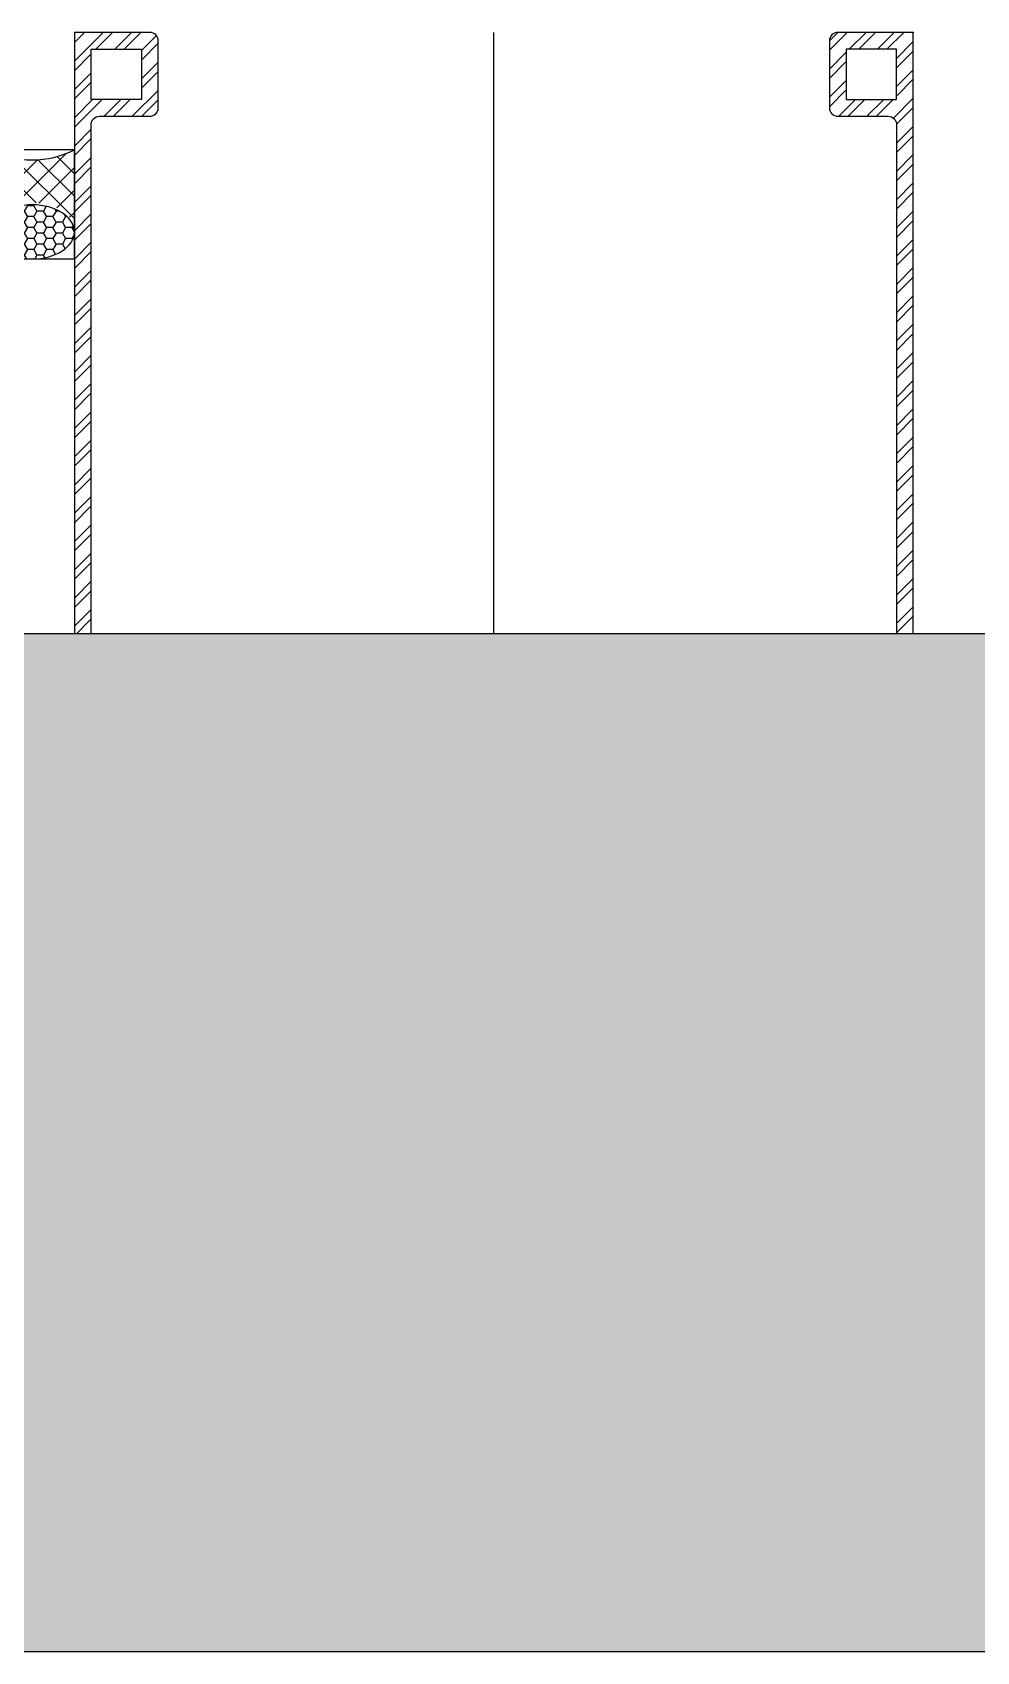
# Model space of a CAD drawing. Header units: millimetres. Extents: x 2519235 to 7246330, y 25937 to 201821.
# Drawn here: x 2747439.2 to 2747551.7, y 118708.9 to 118901.9 of the extents above; entities that cross this region are included whole.
import ezdxf
from ezdxf.enums import TextEntityAlignment as Align

# ---------------------------------------------------------------- set-up
doc = ezdxf.new("R2010")
doc.units = ezdxf.units.MM
doc.linetypes.add('TA_GL_005.00000', pattern=[13.75, 5, -1.25, 1.25, -1.25, 5])
for name, color, linetype in [('000 - 0_SYM_DWG_GRID-BUBBLE_MAIN_COLOR_1', 1, 'Continuous'), ('000 - 0_SYM_DWG_GRIDLINE_MAIN_COLOR_251', 251, 'Continuous'), ('010 - ASPG_FLASHING_HATCH_', 251, 'Continuous'), ('010 - ASPG_FLASHING_MAIN_COLOR_2', 2, 'Continuous'), ('010 - ASPG_FLASHING_MAIN_COLOR_4', 4, 'Continuous'), ('010 - ASPG_FLASHING_WIPEOUT_', 250, 'Continuous'), ('010 - ASPG_FRAMING_CUT_COLOR_4', 4, 'Continuous'), ('010 - ASPG_FRAMING_DEF_SUB', 250, 'Continuous'), ('010 - ASPG_FRAMING_HATCH_', 251, 'Continuous'), ('010 - ASPG_FRAMING_SUB_COLOR_2', 2, 'Continuous'), ('Xref-PLAN-106.940$0$_Beam', 1, 'Continuous'), ('Xref-PLAN-106.940$0$_PP-Dim', 1, 'Continuous')]:
    doc.layers.add(name, color=color, linetype=linetype)
doc.styles.add('Arial', font='arial.ttf', dxfattribs={"height": 299.9999999999997})
doc.styles.add('TA', font='', dxfattribs={"height": 4.5})
doc.styles.get('TA').set_extended_font_data('Cordia New')

# ---------------------------------------------------------------- blocks, each defined once
blk = doc.blocks.new('Xref-PLAN-106.940')
at = {"layer": 'Xref-PLAN-106.940$0$_Beam'}
for p, q in [((146169.1805612039, 23258.39665348398), (148619.3374636862, 23258.39665348398)), ((146169.1805612039, 22958.39665348398), (148619.3374636862, 22958.39665348398))]:
    blk.add_line(p, q, dxfattribs=at)
at = {"layer": 'Xref-PLAN-106.940$0$_PP-Dim'}
for p, q in [((148619.3374636862, 23258.39665348398), (153169.1805612047, 23258.39665348398)), ((148619.3374636862, 22958.39665348398), (153169.1805612047, 22958.39665348398))]:
    blk.add_line(p, q, dxfattribs=at)
blk = doc.blocks.new('*U1098')
at = {"layer": '000 - 0_SYM_DWG_GRIDLINE_MAIN_COLOR_251', "linetype": 'ByBlock', "ltscale": 5}
blk.add_line((1.99999999999271, 0), (-865.9999999999948, 1.209458072101898e-13), dxfattribs=at)
at = {"style": 'TA', "flags": 1}
blk.add_attdef('LOCATION', (5.999999999999999, -6.000000000000001), '', height=4.5, rotation=270, dxfattribs=at)
at = {"layer": '000 - 0_SYM_DWG_GRID-BUBBLE_MAIN_COLOR_1', "style": 'Arial'}
blk.add_attdef('GRID-HEAD', text='', height=4, rotation=179.9999999999665, dxfattribs=at).set_placement((21.99999998541249, 0), align=Align.MIDDLE_CENTER)
blk = doc.blocks.new('W-1-PP17-ENT1_REV02_20260415-161303_PP17_ENT1_MAIN_DIMS_PL')
at = {"layer": '000 - 0_SYM_DWG_GRIDLINE_MAIN_COLOR_251', "linetype": 'TA_GL_005.00000', "xscale": 50, "yscale": 50, "zscale": 50, "rotation": 180}
blk.add_blockref('*U1098', (-18300, -2.91038304567337e-11), dxfattribs=at)
blk = doc.blocks.new('A$C6d15e31b')
for name, p in [('W-1-PP17-ENT1_REV02_20260415-161303_PP17_ENT1_MAIN_DIMS_PL', (0, 0)), ('Xref-PLAN-106.940', (-135619.3374636862, -23258.39544955263))]:
    blk.add_blockref(name, p)
blk = doc.blocks.new('000_ASPG_TYP_FILES_FRAMING_EXTR_BREAKLINE_TYPE_2')
at = {"layer": '010 - ASPG_FRAMING_HATCH_', "transparency": 33554585}
h = blk.add_hatch(dxfattribs=at)
h.set_pattern_fill('ANSI32', color=256, scale=0.25)
h.set_pattern_definition([(45, (0, 0), (-1.683798022700467, 1.683798022700467), []), (45, (1.1225325, 0), (-1.683798022700467, 1.683798022700467), [])])
h.paths.add_polyline_path([(131.0000000002328, 91.00000000058208, 0.4142135623730951), (132.0000000003492, 90.00000000046566), (140.0000000002328, 90.00000000046566, 0.4142135623730951), (141.0000000002328, 91.00000000046566), (141.0000000002328, 100.0000000004657), (2.000000000465661, 100.0000000004657), (2.000000000465661, 125.0000000004657), (4.656612873077393e-10, 125.0000000004657), (4.656612873077393e-10, 99.00000000046566, 0.4142135623730951), (1.000000000465661, 98.00000000046566), (63.00000000023283, 98.00000000046566, -0.414213562373093), (64.00000000023283, 97.00000000046566), (64.00000000023277, 3, -0.4142135623730951), (63.00000000023277, 2), (4.655476004700176e-10, 2), (-5.684341886080801e-14, 0), (141.0000000002328, -6.05359673500061e-09), (141.0000000002328, 8.99999999650754, 0.4142135623730951), (140.0000000002328, 9.99999999650754), (132.0000000003492, 9.99999999650754, 0.4142135623730951), (131.0000000002328, 8.999999996391125), (131.0000000002328, 3, -0.4142135623730951), (130.0000000002328, 2), (67.00000000034919, 2, -0.4142135623730951), (66.00000000023277, 3.000000000116415), (66.00000000023283, 97.00000000034925, -0.4142135623730951), (67.00000000034925, 98.00000000046566), (130.0000000002328, 98.00000000046566, -0.414213562373095), (131.0000000002328, 97.00000000046566)])
h.paths.add_polyline_path([(133.0000000002328, 92.00000000372529), (133.0000000002328, 98.00000000046566), (139.0000000004657, 98.00000000046566), (139.0000000004657, 92.00000000372529)], flags=16)
h.paths.add_polyline_path([(133.0000000002328, 7.999999996740371), (139.0000000004656, 7.999999996740371), (139.0000000004656, 2), (133.0000000002328, 2)], flags=16)
at = {"layer": '010 - ASPG_FRAMING_HATCH_'}
h = blk.add_hatch(dxfattribs=at)
h.set_pattern_fill('ANSI37', color=256, scale=0.5954980955866349, angle=-90.00000000000001)
h.set_pattern_definition([(314.9999999999999, (1257419.492862034, -519971.6224064051), (1.336931354494228, 1.336931354494224), []), (44.99999999999984, (1257419.492862034, -519971.6224064051), (-1.336931354494223, 1.336931354494228), [])])
edge = h.paths.add_edge_path()
edge.add_ellipse((57.77220869682924, 105.0000000013979), major_axis=(-3.509070088518285e-14, -4.999999999272404), ratio=0.6444816938462435, start_angle=0, end_angle=180)
edge.add_line((57.7722086968293, 110.0000000004666), (62.00000000013239, 110.0000000004666))
edge.add_arc((62.00000000012511, 110.3000000005204), 0.3000000000538421, -89.99999999861039, -1.389609784768862e-09)
edge.add_line((62.30000000017895, 110.3000000005131), (62.30000000017895, 111.0000000004666))
edge.add_line((62.30000000017895, 111.0000000004666), (61.80000000017895, 111.5000000006994))
edge.add_line((61.80000000017895, 111.5000000006994), (62.30000000017895, 112.0000000004666))
edge.add_line((62.3000000001789, 112.0000000004666), (61.8000000001789, 112.5000000006994))
edge.add_line((61.8000000001789, 112.5000000006994), (62.3000000001789, 113.0000000004666))
edge.add_line((62.3000000001789, 113.0000000004666), (61.8000000001789, 113.5000000004666))
edge.add_line((61.8000000001789, 113.5000000004666), (62.3000000001789, 114.0000000004666))
edge.add_line((62.3000000001789, 114.0000000004666), (62.3000000001789, 115.0000000004666))
edge.add_line((62.3000000001789, 115.0000000004666), (63.30000000006248, 115.0000000004666))
edge.add_line((63.30000000006248, 115.0000000004666), (63.80000000006248, 115.5000000004666))
edge.add_line((63.80000000006248, 115.5000000004666), (64.30000000006248, 115.0000000004666))
edge.add_line((64.30000000006248, 115.0000000004666), (64.80000000006248, 115.5000000004666))
edge.add_line((64.80000000006248, 115.5000000004666), (65.30000000006248, 115.0000000004666))
edge.add_line((65.30000000006248, 115.0000000004666), (65.80000000006248, 115.5000000004666))
edge.add_line((65.80000000006248, 115.5000000004666), (66.3000000001789, 115.0000000004666))
edge.add_line((66.3000000001789, 115.0000000004666), (67.00000000013233, 115.0000000004666))
edge.add_arc((67.00000000009595, 115.3000000004331), 0.2999999999665306, -89.99999999305201, 1.528565674358258e-08)
edge.add_line((67.30000000006248, 115.3000000005131), (67.30017822621585, 110.0000000004666))
edge.add_arc((77.20009572428614, 105.0000000011651), 11.09091368921486, 153.2037265686182, 206.7962734313818)
edge.add_line((67.30017822621585, 100.0000000018636), (57.77220869682924, 100.0000000018636))
h = blk.add_hatch(dxfattribs=at)
h.set_pattern_fill('ANSI37', color=256, scale=0.5954980955866349, angle=-90.00000000000001)
h.set_pattern_definition([(314.9999999999999, (1257419.192862035, -519973.9224064052), (1.336931354494228, 1.336931354494224), []), (44.99999999999984, (1257419.192862035, -519973.9224064052), (-1.336931354494223, 1.336931354494228), [])])
edge = h.paths.add_edge_path()
edge.add_ellipse((11.52796953045714, 105.0000000013979), major_axis=(-3.510345640540481e-14, -4.999999999272404), ratio=0.6444816938462435, start_angle=180, end_angle=360, ccw=False)
edge.add_line((11.52796953045714, 110.0000000004666), (2.000000001098726, 110.0000000004666))
edge.add_arc((-7.899917496811156, 105.0000000013979), 11.09091368915029, -26.79627343179601, 26.796273430967574, ccw=False)
edge.add_line((2.000000001070532, 100.0000000018636), (11.52796953042895, 100.0000000018636))
h = blk.add_hatch(dxfattribs=at)
h.set_pattern_fill('HONEY', color=256, scale=0.238199238234654, angle=-90.00000000000001)
h.set_pattern_definition([(270, (1257419.442484037, -519993.9224064052), (0.6549599250656583, -1.134423872092541), [0.7562825813950264, -1.512565162790053]), (29.99999999999978, (1257419.442484037, -519993.9224064052), (0.6549599293588203, 1.134423869613882), [0.7562825813950257, -1.512565162790051]), (329.9999999999998, (1257419.442484037, -519993.9224064052), (1.309919854424478, -2.478657937293614e-09), [-1.512565162790051, 0.7562825813950254])])
edge = h.paths.add_edge_path()
edge.add_ellipse((11.77759153230824, 105.0000000014043), major_axis=(-3.509070088518285e-14, -4.999999999272404), ratio=0.6444816938462435, start_angle=0, end_angle=360, ccw=False)
h = blk.add_hatch(dxfattribs=at)
h.set_pattern_fill('HONEY', color=256, scale=0.238199238234654, angle=-90.00000000000001)
h.set_pattern_definition([(270, (1257419.243240032, -519991.6224064051), (0.6549599250656583, -1.134423872092541), [0.7562825813950264, -1.512565162790053]), (29.99999999999978, (1257419.243240032, -519991.6224064051), (0.6549599293588203, 1.134423869613882), [0.7562825813950257, -1.512565162790051]), (329.9999999999998, (1257419.243240032, -519991.6224064051), (1.309919854424478, -2.478657937293614e-09), [-1.512565162790051, 0.7562825813950254])])
edge = h.paths.add_edge_path()
edge.add_ellipse((57.5225866949782, 105.0000000013979), major_axis=(-3.509070088518285e-14, -4.999999999272404), ratio=0.6444816938462435, start_angle=0, end_angle=360)
blk.add_point((141.0000000002328, 100.0000000004657))
at = {"layer": '010 - ASPG_FRAMING_CUT_COLOR_4'}
blk.add_lwpolyline([(-5.684341886080801e-14, 0), (4.656044438888784e-10, 2), (63.00000000023277, 2, 0.4142135623730951), (64.00000000023277, 3), (64.00000000023283, 97.00000000046566, 0.4142135623730951), (63.00000000023283, 98.00000000046566), (1.000000000465661, 98.00000000046566, -0.4142135623730951), (4.656612873077393e-10, 99.00000000046566), (4.656612873077393e-10, 125.0000000004657), (2.000000000465661, 125.0000000004657), (2.000000000465661, 100.0000000004657), (141.0000000002328, 100.0000000004657), (141.0000000002328, 91.00000000046566, -0.4142135623730951), (140.0000000002328, 90.00000000046566), (132.0000000004657, 90.00000000046566, -0.414213562373095), (131.0000000002328, 91.00000000046566), (131.0000000002328, 97.00000000046566, 0.4142135623730951), (130.0000000002328, 98.00000000046566), (67.00000000046566, 98.00000000046566, 0.4142135623730951), (66.00000000023283, 97.00000000046566), (66.00000000023277, 3, 0.4142135623730951), (67.0000000004656, 2), (130.0000000002328, 2, 0.4142135623730951), (131.0000000002328, 3), (131.0000000002328, 8.99999999650754, -0.414213562373095), (132.0000000004656, 9.99999999650754), (140.0000000002328, 9.99999999650754, -0.4142135623730951), (141.0000000002328, 8.99999999650754), (141.0000000002328, 0)], format="xyb", close=True, dxfattribs=at)
for points in [[(139.0000000004657, 98.00000000046566), (139.0000000004657, 92.00000000372529), (133.0000000002328, 92.00000000372529), (133.0000000002328, 98.00000000046566)], [(139.0000000004656, 2), (139.0000000004656, 7.999999996740371), (133.0000000002328, 7.999999996740371), (133.0000000002328, 2)]]:
    blk.add_lwpolyline(points, close=True, dxfattribs=at)
at = {"layer": '010 - ASPG_FRAMING_DEF_SUB', "transparency": 33554457}
blk.add_line((4.656044438888784e-10, 50.00000000023283), (141.0000000002329, 50.00000000023283), dxfattribs=at)
for points in [[(54.30017822621591, 100.0000000018636), (67.30017822621585, 100.0000000018636), (67.30017822621585, 115.5000000004666), (54.30017822621585, 115.5000000004666)], [(2.000000001070532, 100.0000000018636), (15.00000000107053, 100.0000000018699), (15.00000000107053, 110.0000000006767), (2.000000001070532, 110.0000000006703)]]:
    blk.add_lwpolyline(points, close=True, dxfattribs=at)
at = {"layer": '010 - ASPG_FRAMING_SUB_COLOR_2'}
for points in [[(57.5225866949782, 100.0000000018636), (67.30017822621585, 100.0000000018636, -0.2381992382621886), (67.30017822621585, 110.0000000004666), (67.30000000006248, 115.3000000005131, -0.4142135624157165), (67.00000000013233, 115.0000000004666), (66.3000000001789, 115.0000000004666), (65.80000000006248, 115.5000000004666), (65.30000000006248, 115.0000000004666), (64.80000000006248, 115.5000000004666), (64.30000000006248, 115.0000000004666), (63.80000000006248, 115.5000000004666), (63.30000000006248, 115.0000000004666), (62.3000000001789, 115.0000000004666), (62.3000000001789, 114.0000000004666), (61.8000000001789, 113.5000000004666), (62.3000000001789, 113.0000000004666), (61.8000000001789, 112.5000000006994), (62.3000000001789, 112.0000000004666), (61.80000000017895, 111.5000000006994), (62.30000000017895, 111.0000000004666), (62.30000000017895, 110.3000000005131, -0.414213562358888), (62.00000000013239, 110.0000000004666), (57.5225866949782, 110.0000000004666)], [(11.77759153219182, 100.0000000018699), (2.000000001070532, 100.0000000018636, 0.2381992382621886), (2.000000001070532, 110.0000000004666), (11.77759153219182, 110.0000000004729)]]:
    blk.add_lwpolyline(points, format="xyb", dxfattribs=at)
at = {"layer": '010 - ASPG_FRAMING_SUB_COLOR_2', "extrusion": (0, 0, -1)}
blk.add_ellipse((11.77759153230824, 105.0000000014043), major_axis=(-3.509070088518285e-14, -4.999999999272404), ratio=0.6444816938462435, dxfattribs=at)
at = {"layer": '010 - ASPG_FRAMING_SUB_COLOR_2'}
blk.add_ellipse((57.5225866949782, 105.0000000013979), major_axis=(-3.509070088518285e-14, -4.999999999272404), ratio=0.6444816938462435, dxfattribs=at)
blk = doc.blocks.new('*U1103')
at = {"rotation": 89.99999999999999}
blk.add_blockref('000_ASPG_TYP_FILES_FRAMING_EXTR_BREAKLINE_TYPE_2', (1500, 1.721655706887759e-09), dxfattribs=at)
blk = doc.blocks.new('W-1-PP17-ENT1_REV02_20260416-153151_PP17_ENT1_ASPG_MAIN_UPPL')
at = {"xscale": -1}
blk.add_blockref('*U1103', (14400, 48.00000000046566), dxfattribs=at)
blk = doc.blocks.new('A$C5a699cc3')
at = {"layer": '010 - ASPG_FRAMING_HATCH_'}
h = blk.add_hatch(dxfattribs=at)
h.set_pattern_fill('HONEY', color=256, scale=0.238199238234654, angle=90.00000000000001)
h.set_pattern_definition([(90, (-1257417.442484036, 520093.9224064065), (-0.6549599250656588, 1.134423872092541), [0.7562825813950264, -1.512565162790053]), (209.9999999999998, (-1257417.442484036, 520093.9224064065), (-0.6549599293588197, -1.134423869613882), [0.7562825813950257, -1.512565162790051]), (149.9999999999998, (-1257417.442484036, 520093.9224064065), (-1.309919854424478, 2.478657355572341e-09), [-1.51256516279005, 0.7562825813950252])])
edge = h.paths.add_edge_path()
edge.add_ellipse((-9.777591531164944, -4.999999999534339), major_axis=(3.287025483628455e-14, 4.999999999272404), ratio=0.6444816938462435, start_angle=0, end_angle=360, ccw=False)
h = blk.add_hatch(dxfattribs=at)
h.set_pattern_fill('ANSI37', color=256, scale=0.5954980955866349, angle=90.00000000000001)
h.set_pattern_definition([(134.9999999999999, (-1257417.192862035, 520073.9224064065), (-1.336931354494227, -1.336931354494224), []), (224.9999999999999, (-1257417.192862035, 520073.9224064065), (1.336931354494224, -1.336931354494227), [])])
edge = h.paths.add_edge_path()
edge.add_ellipse((-9.52796952938661, -4.999999999534339), major_axis=(3.288301035650653e-14, 4.999999999272404), ratio=0.6444816938462435, start_angle=180, end_angle=360, ccw=False)
edge.add_line((-9.52796952938661, -9.999999998603016), (0, -9.999999998603016))
edge.add_arc((9.899917497765273, -4.999999999534339), 11.09091368915029, 153.2037265682041, 206.7962734309676, ccw=False)
edge.add_line((0, 0), (-9.52796952938661, 0))
at = {"layer": '010 - ASPG_FRAMING_DEF_SUB', "transparency": 33554457}
blk.add_lwpolyline([(0, 0), (-13, 0), (-13, -9.999999998806743), (0, -9.999999998806743)], close=True, dxfattribs=at)
at = {"layer": '010 - ASPG_FRAMING_SUB_COLOR_2'}
blk.add_lwpolyline([(-9.777591531164944, 0), (0, 0, 0.2381992382621886), (0, -9.999999998603016), (-9.777591531164944, -9.999999998603016)], format="xyb", dxfattribs=at)
at = {"layer": '010 - ASPG_FRAMING_SUB_COLOR_2', "extrusion": (0, 0, -1)}
blk.add_ellipse((-9.777591531164944, -4.999999999534339), major_axis=(3.287025483628455e-14, 4.999999999272404), ratio=0.6444816938462435, dxfattribs=at)
blk = doc.blocks.new('*U2959')
at = {"layer": '010 - ASPG_FLASHING_HATCH_'}
h = blk.add_hatch(dxfattribs=at)
h.set_pattern_fill('DOTS', color=256, scale=0.5)
h.set_pattern_definition([(0, (0, 0), (19.84375, 39.6875), [0, -39.6875])])
h.paths.add_polyline_path([(0, -52), (3000, -52), (3000, -351), (-2.44929359829475e-18, -351)])
at = {"layer": '010 - ASPG_FLASHING_MAIN_COLOR_2'}
blk.add_lwpolyline([(0, -52), (3000, -52), (3000, -351), (-2.44929359829475e-18, -351)], close=True, dxfattribs=at)
blk.add_wipeout([(0, 69.29999999994743), (2999.999999999821, 69.29999999994743), (2999.999999999821, -51.99999999999818), (0, -51.99999999999818)]).dxf.layer = '010 - ASPG_FLASHING_WIPEOUT_'
at = {"layer": '010 - ASPG_FLASHING_HATCH_'}
h = blk.add_hatch(dxfattribs=at)
h.set_pattern_fill('DOTS', color=256, scale=0.1)
h.set_pattern_definition([(0, (0, 0), (3.96875, 7.9375), [0, -7.9375])])
h.paths.add_polyline_path([(-2.8421709430404e-14, 69.29999999999998), (3000, 69.29999999999998), (3000, -52.00000000000001), (3.155443620884047e-30, -52.00000000000001)])
at = {"layer": '010 - ASPG_FLASHING_MAIN_COLOR_4'}
blk.add_lwpolyline([(-2.8421709430404e-14, 69.29999999999998), (3000, 69.29999999999998), (3000, -52.00000000000001), (3.155443620884047e-30, -52.00000000000001)], close=True, dxfattribs=at)
blk = doc.blocks.new('W-1-PP17-ENT1_REV03_20260621-000232_LOPF_FLASHING')
at = {"xscale": -1}
blk.add_blockref('*U2959', (14400, 48.00000000046566), dxfattribs=at)

msp = doc.modelspace()

# ---------------------------------------------------------------- block references
msp.add_blockref('A$C6d15e31b', (2734544.160699638, 118712.9420134598))

# ---------------------------------------------------------------- next in the draw order: block references
msp.add_blockref('W-1-PP17-ENT1_REV02_20260416-153151_PP17_ENT1_ASPG_MAIN_UPPL', (2734544.160699638, 118712.9420134598))

# ---------------------------------------------------------------- next in the draw order: block references
at = {"xscale": -1, "yscale": -1, "rotation": 270}
msp.add_blockref('A$C5a699cc3', (2747434.160699638, 118887.9420134597), dxfattribs=at)
msp.add_blockref('W-1-PP17-ENT1_REV03_20260621-000232_LOPF_FLASHING', (2734544.160699638, 118712.9420134598))

doc.saveas('drawing.dxf')
